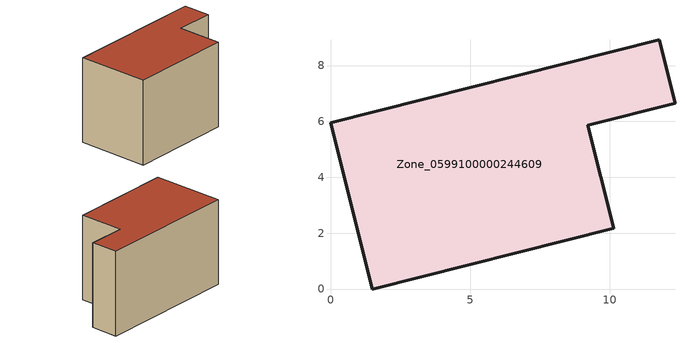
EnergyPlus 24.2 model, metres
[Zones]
Zone_0599100000244609
 floor ground (C_G): 0,5.96 11.76,8.92 12.33,6.65 9.21,5.87 10.14,2.18 1.5,0 z0
 wall outside (C_F): 1.5,0 10.14,2.18 9.21,5.87 12.33,6.65 11.76,8.92 0,5.96 1.5,0 z0:7.23
 roof outside (C_R): 11.76,8.92 0,5.96 1.5,0 10.14,2.18 9.21,5.87 12.33,6.65 z7.23
[BUILDING]
Pand.0599100000244609: North Axis=0; Terrain=City; Loads Convergence Tolerance Value=0.04; Temperature Convergence Tolerance Value=0.4; Solar Distribution=FullExterior; Maximum Number of Warmup Days=25; Minimum Number of Warmup Days=1
[Site:Location]
Rotterdam.The.Hague.AP_ZH_NLD Design_Conditions: Latitude=51.96; Longitude=4.45; Time Zone=1; Elevation=-4.5
[SITE:GROUNDTEMPERATURE:BUILDINGSURFACE]
18, 18, 18, 18, 18, 18, 18, 18, 18, 18, 18, 18
[MATERIAL] Thermal Absorptance=0.9; Solar Absorptance=0.7; Visible Absorptance=0.7
Name | Roughness | Thickness | Conductivity | Density | Specific Heat
G.TC.1975-1991 | MediumSmooth | 0.15 | 0.288461 | 540 | 1210
F.TC.1975-1991 | Rough | 0.3 | 0.230769 | 1920 | 840
R.TC.1975-1991 | MediumRough | 0.2 | 0.153846 | 1500 | 1000
[CONSTRUCTION]
C_G: G.TC.1975-1991
C_F: F.TC.1975-1991
C_R: R.TC.1975-1991
[ZONE]
Zone_0599100000244609: Type=1; Multiplier=1; Ceiling Height=Autocalculate; Volume=Autocalculate; Floor Area=autocalculate; Part of Total Floor Area=Yes
[ZONEINFILTRATION:DESIGNFLOWRATE]
Infil_Zone_0599100000244609: Zone or ZoneList or Space or SpaceList=Zone_0599100000244609; Schedule=AlwaysOn; Design Flow Rate Calculation Method=Flow/Area; Flow Rate per Floor Area=0.003; Constant Term Coefficient=1; Temperature Term Coefficient=0; Velocity Term Coefficient=0; Velocity Squared Term Coefficient=0
[HVACTEMPLATE:ZONE:IDEALLOADSAIRSYSTEM]
Zone_0599100000244609: Maximum Heating Supply Air Temperature=50; Minimum Cooling Supply Air Temperature=13; Maximum Heating Supply Air Humidity Ratio=0.0156; Minimum Cooling Supply Air Humidity Ratio=0.0077; Heating Limit=NoLimit; Cooling Limit=NoLimit; Dehumidification Control Type=ConstantSensibleHeatRatio; Cooling Sensible Heat Ratio=0.7; Dehumidification Setpoint=60; Humidification Control Type=None; Humidification Setpoint=30; Outdoor Air Method=None; Outdoor Air Flow Rate per Person=0.00944; Outdoor Air Flow Rate per Zone Floor Area=0; Outdoor Air Flow Rate per Zone=0; Demand Controlled Ventilation Type=None; Outdoor Air Economizer Type=NoEconomizer; Heat Recovery Type=None; Sensible Heat Recovery Effectiveness=0.7; Latent Heat Recovery Effectiveness=0.65
[ZONECONTROL:THERMOSTAT]
ThermostatControl_Zone_0599100000244609: Zone or ZoneList=Zone_0599100000244609; Control Type Schedule=DualSetpointControlType; Control 1=Thermostat_Zone_0599100000244609; Temperature Difference Between Cutout And Setpoint=0
[THERMOSTATSETPOINT:DUALSETPOINT]
Thermostat_Zone_0599100000244609: Heating Setpoint Temperature Schedule=HeatingSetpoint_Zone_0599100000244609; Cooling Setpoint Temperature Schedule=CoolingSetpoint_Zone_0599100000244609
[SCHEDULE:COMPACT]
HeatingSetpoint_Zone_0599100000244609: Through: 12/31, For: AllDays, Until: 24:00, 21
CoolingSetpoint_Zone_0599100000244609: Through: 12/31, For: AllDays, Until: 24:00, 24
DualSetpointControlType: Through: 12/31, For: AllDays, Until: 24:00, 4
AlwaysOn: Through: 12/31, For: AllDays, Until: 24:00, 1
